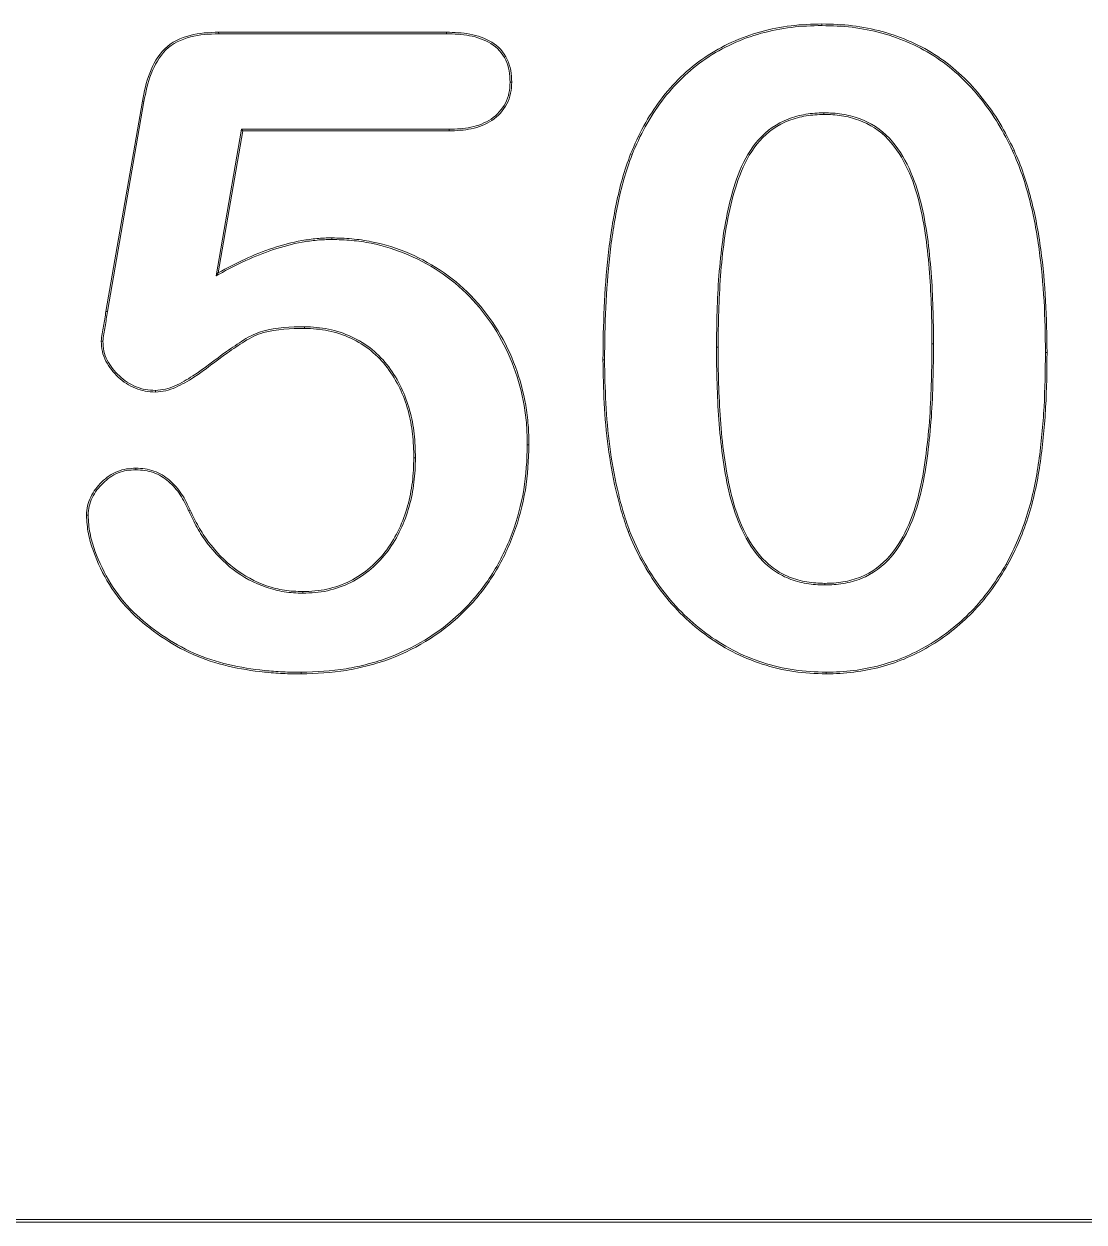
# Model space of a CAD drawing. Header units: millimetres. Extents: x 14 to 415, y 15 to 319.
# Drawn here: x 78.69 to 83.94, y 64.01 to 69.94 of the extents above; entities that cross this region are included whole.
import ezdxf

# ---------------------------------------------------------------- set-up
doc = ezdxf.new("R2010")
doc.units = ezdxf.units.MM
doc.header["$LTSCALE"] = 1.538462
doc.layers.add('Visible (ANSI)', color=7, linetype='Continuous', lineweight=9)
doc.layers.add('Visible Narrow (ANSI)', color=7, linetype='Continuous', lineweight=9)

msp = doc.modelspace()

# ---------------------------------------------------------------- linework, layer by layer
at = {"layer": 'Visible (ANSI)'}
for p, q in [((82.6384, 69.9369), (82.6384, 69.9449)), ((79.6504, 69.9042), (80.7788, 69.9042)), ((79.6506, 69.8961), (79.6504, 69.9042)), ((79.6506, 69.8961), (80.7787, 69.8961)), ((80.7787, 69.8961), (80.7788, 69.9042)), ((81.094, 69.6567), (81.1021, 69.6566)), ((79.0923, 68.5219), (79.2724, 69.5631)), ((79.1003, 68.5206), (79.2803, 69.5616)), ((79.2803, 69.5616), (79.2724, 69.5631)), ((82.6479, 69.505), (82.648, 69.4969)), ((79.764, 69.4235), (79.6377, 68.6977)), ((79.7707, 69.4154), (79.6485, 68.7128)), ((80.7914, 69.4235), (79.764, 69.4235)), ((79.764, 69.4235), (79.7707, 69.4154)), ((80.7915, 69.4154), (79.7707, 69.4154)), ((80.7914, 69.4235), (80.7915, 69.4154)), ((81.6983, 69.2986), (81.6908, 69.3015)), ((83.5826, 69.3172), (83.5899, 69.3206)), ((80.2111, 68.8779), (80.2111, 68.8859)), ((79.6377, 68.6977), (79.6485, 68.7128)), ((80.0763, 68.446), (80.0762, 68.4379)), ((79.0768, 68.3741), (79.0688, 68.3743)), ((79.3372, 68.1303), (79.3373, 68.1222)), ((81.1793, 67.8607), (81.1874, 67.8607)), ((79.2406, 67.7374), (79.2406, 67.7455)), ((80.6252, 67.797), (80.6172, 67.797)), ((79.0036, 67.5125), (78.9956, 67.5125)), ((79.5019, 67.534), (79.5092, 67.5374)), ((81.6856, 67.4346), (81.6781, 67.4317)), ((83.551, 67.2702), (83.5581, 67.2663)), ((82.6524, 67.1672), (82.6524, 67.1752)), ((80.0673, 67.1265), (80.0673, 67.1345)), ((80.059, 66.7353), (80.059, 66.7272)), ((82.6595, 66.7353), (82.6594, 66.7272)), ((63.8796, 64.0252), (97.1104, 64.0252)), ((63.8796, 64.0131), (97.1104, 64.0131))]:
    msp.add_line(p, q, dxfattribs=at)
for points, knots in [([(81.6908, 69.3015), (81.7108, 69.3484), (81.7316, 69.3951), (81.7808, 69.4845), (81.8084, 69.5275), (81.9004, 69.6498), (81.9745, 69.7218), (82.101, 69.8081), (82.1457, 69.8328), (82.2384, 69.8757), (82.2866, 69.8927), (82.385, 69.9199), (82.4351, 69.9298), (82.5364, 69.9422), (82.5874, 69.9441), (82.6384, 69.9449)], [0, 0, 0, 0, 0.000163834, 0.000163834, 0.000327668, 0.000327668, 0.000655335, 0.000655335, 0.000819169, 0.000819169, 0.000983003, 0.000983003, 0.001146837, 0.001146837, 0.001310671, 0.001310671, 0.001310671, 0.001310671]), ([(81.6983, 69.2986), (81.7183, 69.3454), (81.7389, 69.3916), (81.7877, 69.4803), (81.8151, 69.523), (81.9064, 69.6444), (81.9798, 69.7156), (82.1052, 69.8012), (82.1494, 69.8257), (82.2415, 69.8683), (82.289, 69.885), (82.3868, 69.9121), (82.4364, 69.9218), (82.537, 69.9341), (82.5874, 69.936), (82.6384, 69.9369)], [0, 0, 0, 0, 0.000162346, 0.000162346, 0.000324941, 0.000324941, 0.000650132, 0.000650132, 0.000812728, 0.000812728, 0.000975323, 0.000975323, 0.001137919, 0.001137919, 0.001300343, 0.001300343, 0.001300343, 0.001300343]), ([(82.6384, 69.9449), (82.6888, 69.9438), (82.7393, 69.9423), (82.8394, 69.9302), (82.8889, 69.9203), (83.0348, 69.8804), (83.1285, 69.8397), (83.2959, 69.7273), (83.3697, 69.6569), (83.4642, 69.5388), (83.4932, 69.4974), (83.5451, 69.4109), (83.5676, 69.3658), (83.5899, 69.3206)], [0, 0, 0, 0, 0.000162038, 0.000162038, 0.000324075, 0.000324075, 0.000648151, 0.000648151, 0.000972226, 0.000972226, 0.001134264, 0.001134264, 0.001296301, 0.001296301, 0.001296301, 0.001296301]), ([(82.6384, 69.9369), (82.6888, 69.9357), (82.7388, 69.9342), (82.838, 69.9223), (82.8872, 69.9125), (83.032, 69.8729), (83.1249, 69.8324), (83.2905, 69.7211), (83.3638, 69.6513), (83.4577, 69.534), (83.4864, 69.493), (83.5379, 69.4072), (83.5603, 69.3624), (83.5826, 69.3172)], [0, 0, 0, 0, 0.000160675, 0.000160675, 0.000321521, 0.000321521, 0.000643214, 0.000643214, 0.000964907, 0.000964907, 0.001125753, 0.001125753, 0.001286379, 0.001286379, 0.001286379, 0.001286379]), ([(79.2724, 69.5631), (79.2816, 69.6098), (79.2915, 69.6567), (79.3262, 69.7456), (79.3497, 69.7884), (79.4176, 69.8556), (79.4624, 69.8765), (79.5548, 69.9005), (79.6028, 69.9029), (79.6504, 69.9042)], [0, 0, 0, 0, 0.0001527726, 0.0001527726, 0.0003055452, 0.0003055452, 0.0004583178, 0.0004583178, 0.0006110904, 0.0006110904, 0.0006110904, 0.0006110904]), ([(79.2803, 69.5616), (79.2895, 69.6083), (79.2993, 69.6545), (79.3334, 69.7419), (79.3566, 69.7839), (79.4221, 69.8487), (79.4653, 69.869), (79.5559, 69.8925), (79.6029, 69.8948), (79.6506, 69.8961)], [0, 0, 0, 0, 0.0001495807, 0.0001495807, 0.0002992566, 0.0002992566, 0.0004489325, 0.0004489325, 0.0005984915, 0.0005984915, 0.0005984915, 0.0005984915]), ([(80.7787, 69.8961), (80.8174, 69.8952), (80.8556, 69.8938), (80.9302, 69.8797), (80.9668, 69.8676), (81.0307, 69.8286), (81.0565, 69.8004), (81.0801, 69.7494), (81.0858, 69.7313), (81.0924, 69.6948), (81.0932, 69.676), (81.094, 69.6567)], [0, 0, 0, 0, 0.0001205163, 0.0001205163, 0.0002411392, 0.0002411392, 0.0003617621, 0.0003617621, 0.0004220735, 0.0004220735, 0.00048197, 0.00048197, 0.00048197, 0.00048197]), ([(80.7788, 69.9042), (80.8174, 69.9032), (80.8563, 69.9019), (80.9324, 69.8875), (80.9699, 69.8751), (81.036, 69.8347), (81.0632, 69.805), (81.0877, 69.7521), (81.0936, 69.7335), (81.1004, 69.6954), (81.1013, 69.676), (81.1021, 69.6566)], [0, 0, 0, 0, 0.0001239806, 0.0001239806, 0.0002479611, 0.0002479611, 0.0003719417, 0.0003719417, 0.0004339319, 0.0004339319, 0.0004959222, 0.0004959222, 0.0004959222, 0.0004959222]), ([(81.094, 69.6567), (81.093, 69.6383), (81.092, 69.6204), (81.0849, 69.5857), (81.0789, 69.5688), (81.0541, 69.5216), (81.0296, 69.494), (80.9699, 69.4545), (80.9357, 69.4411), (80.8649, 69.4265), (80.8282, 69.4249), (80.7914, 69.4235)], [0, 0, 0, 0, 0.0000574378, 0.0000574378, 0.0001152919, 0.0001152919, 0.0002310002, 0.0002310002, 0.0003467085, 0.0003467085, 0.000462259, 0.000462259, 0.000462259, 0.000462259]), ([(81.1021, 69.6566), (81.1011, 69.6381), (81.1, 69.6196), (81.0926, 69.5834), (81.0864, 69.5657), (81.0605, 69.5165), (81.0351, 69.488), (80.9733, 69.4471), (80.9381, 69.4334), (80.8657, 69.4184), (80.8284, 69.4168), (80.7915, 69.4154)], [0, 0, 0, 0, 0.0000595675, 0.0000595675, 0.000119135, 0.000119135, 0.00023827, 0.00023827, 0.000357405, 0.000357405, 0.00047654, 0.00047654, 0.00047654, 0.00047654]), ([(82.6479, 69.505), (82.6479, 69.505), (82.6478, 69.505), (82.6477, 69.505), (82.6183, 69.504), (82.5882, 69.5029), (82.529, 69.4928), (82.4999, 69.485), (82.4155, 69.4528), (82.3647, 69.4169), (82.2848, 69.3268), (82.2548, 69.2741), (82.2091, 69.1639), (82.1927, 69.1068), (82.1517, 68.9338), (82.1374, 68.8161), (82.1192, 68.5805), (82.1172, 68.4623), (82.1161, 68.3444), (82.1161, 68.3444), (82.1161, 68.3444), (82.1161, 68.3444)], [0, 0, 0, 0, 0.000000236, 0.000000236, 0.000000236, 0.000095879, 0.000095879, 0.000191522, 0.000191522, 0.000382808, 0.000382808, 0.000574094, 0.000574094, 0.00076538, 0.00076538, 0.001147952, 0.001147952, 0.001530524, 0.001530524, 0.001530524, 0.001530569, 0.001530569, 0.001530569, 0.001530569]), ([(82.648, 69.4969), (82.6185, 69.4959), (82.589, 69.4948), (82.5309, 69.4849), (82.5022, 69.4772), (82.4195, 69.4457), (82.3699, 69.4107), (82.2916, 69.3224), (82.262, 69.2704), (82.2168, 69.1615), (82.2005, 69.1046), (82.1597, 68.9326), (82.1454, 68.8151), (82.1273, 68.5801), (82.1252, 68.4622), (82.1242, 68.3443)], [0, 0, 0, 0, 0.000094837, 0.000094837, 0.000189673, 0.000189673, 0.000379346, 0.000379346, 0.000569019, 0.000569019, 0.000758693, 0.000758693, 0.001138039, 0.001138039, 0.001517385, 0.001517385, 0.001517385, 0.001517385]), ([(83.1913, 68.3615), (83.1913, 68.3615), (83.1913, 68.3615), (83.1913, 68.3615), (83.1913, 68.3615), (83.1913, 68.3615), (83.1913, 68.3615), (83.191, 68.479), (83.1882, 68.5963), (83.1704, 68.8309), (83.1563, 68.948), (83.1135, 69.1199), (83.0952, 69.1765), (83.0448, 69.2839), (83.0132, 69.3352), (82.9315, 69.4226), (82.8797, 69.4564), (82.7954, 69.4867), (82.7664, 69.4943), (82.7073, 69.5034), (82.6774, 69.5043), (82.6481, 69.505), (82.6481, 69.505), (82.648, 69.505), (82.6479, 69.505)], [0, 0, 0, 0, 0.000000013, 0.000000013, 0.000000013, 0.000000026, 0.000000026, 0.000000026, 0.000383825, 0.000383825, 0.000767625, 0.000767625, 0.000959525, 0.000959525, 0.001151425, 0.001151425, 0.001343325, 0.001343325, 0.001439275, 0.001439275, 0.001535225, 0.001535225, 0.001535225, 0.001535463, 0.001535463, 0.001535463, 0.001535463]), ([(83.1832, 68.3615), (83.183, 68.4787), (83.1801, 68.5961), (83.1624, 68.8299), (83.1483, 68.9468), (83.1058, 69.1176), (83.0876, 69.1736), (83.0378, 69.2799), (83.0065, 69.3305), (82.9264, 69.4163), (82.8759, 69.4492), (82.7932, 69.479), (82.7646, 69.4864), (82.7067, 69.4953), (82.6773, 69.4963), (82.648, 69.4969)], [0, 0, 0, 0, 0.000380421, 0.000380421, 0.000760842, 0.000760842, 0.000951052, 0.000951052, 0.001141263, 0.001141263, 0.001331473, 0.001331473, 0.001426578, 0.001426578, 0.001521684, 0.001521684, 0.001521684, 0.001521684]), ([(81.554, 68.2826), (81.5549, 68.4547), (81.5604, 68.6272), (81.5892, 68.8839), (81.602, 68.9692), (81.6285, 69.0956), (81.6383, 69.1376), (81.6618, 69.2204), (81.6762, 69.261), (81.6908, 69.3015)], [0, 0, 0, 0, 0.000560317, 0.000560317, 0.000840476, 0.000840476, 0.000980555, 0.000980555, 0.001120634, 0.001120634, 0.001120634, 0.001120634]), ([(81.562, 68.2826), (81.563, 68.4546), (81.5685, 68.6267), (81.5971, 68.8828), (81.6099, 68.9678), (81.6363, 69.0938), (81.6461, 69.1356), (81.6695, 69.2179), (81.6838, 69.2581), (81.6983, 69.2986)], [0, 0, 0, 0, 0.000558769, 0.000558769, 0.000838183, 0.000838183, 0.00097789, 0.00097789, 0.001117343, 0.001117343, 0.001117343, 0.001117343]), ([(83.5826, 69.3172), (83.5994, 69.2781), (83.6159, 69.2393), (83.6434, 69.1593), (83.6552, 69.1185), (83.6876, 68.9954), (83.7029, 68.9118), (83.7259, 68.7435), (83.7335, 68.6587), (83.7434, 68.489), (83.7446, 68.4041), (83.7454, 68.3189)], [0, 0, 0, 0, 0.000137585, 0.000137585, 0.000275393, 0.000275393, 0.000551011, 0.000551011, 0.000826628, 0.000826628, 0.001102171, 0.001102171, 0.001102171, 0.001102171]), ([(83.5899, 69.3206), (83.6067, 69.2815), (83.6234, 69.2423), (83.6511, 69.1617), (83.6629, 69.1207), (83.6955, 68.9971), (83.7108, 68.9131), (83.734, 68.7443), (83.7415, 68.6594), (83.7514, 68.4893), (83.7527, 68.4041), (83.7534, 68.3189)], [0, 0, 0, 0, 0.000138247, 0.000138247, 0.000276495, 0.000276495, 0.00055299, 0.00055299, 0.000829485, 0.000829485, 0.00110598, 0.00110598, 0.00110598, 0.00110598]), ([(79.6377, 68.6977), (79.6426, 68.7004), (79.6475, 68.7031), (79.6524, 68.7058), (79.739, 68.7536), (79.8279, 68.7972), (79.9685, 68.8431), (80.016, 68.8559), (80.0888, 68.8687), (80.1132, 68.8723), (80.1619, 68.8768), (80.1863, 68.8774), (80.2111, 68.8779)], [0, 0, 0, 0, 0.0000180918, 0.0000180918, 0.0000180918, 0.0003375475, 0.0003375475, 0.0004972753, 0.0004972753, 0.0005771392, 0.0005771392, 0.0006567836, 0.0006567836, 0.0006567836, 0.0006567836]), ([(79.6485, 68.7128), (79.7353, 68.7607), (79.8248, 68.8047), (79.9663, 68.8508), (80.0143, 68.8637), (80.0876, 68.8767), (80.1121, 68.8803), (80.1615, 68.8849), (80.1863, 68.8854), (80.2111, 68.8859)], [0, 0, 0, 0, 0.0003214742, 0.0003214742, 0.0004822112, 0.0004822112, 0.0005625798, 0.0005625798, 0.0006429483, 0.0006429483, 0.0006429483, 0.0006429483]), ([(80.2111, 68.8859), (80.244, 68.885), (80.2769, 68.884), (80.3424, 68.8782), (80.3751, 68.8734), (80.4719, 68.8541), (80.535, 68.8344), (80.7163, 68.756), (80.8269, 68.6795), (81.0051, 68.4858), (81.0743, 68.371), (81.1428, 68.1858), (81.16, 68.122), (81.1771, 68.0248), (81.1812, 67.9921), (81.1859, 67.9265), (81.1867, 67.8936), (81.1874, 67.8607)], [0, 0, 0, 0, 0.000105941, 0.000105941, 0.000211881, 0.000211881, 0.000423763, 0.000423763, 0.000847526, 0.000847526, 0.001271289, 0.001271289, 0.00148317, 0.00148317, 0.001589111, 0.001589111, 0.001695052, 0.001695052, 0.001695052, 0.001695052]), ([(80.2111, 68.8779), (80.2439, 68.8769), (80.2766, 68.8759), (80.3414, 68.8702), (80.3737, 68.8654), (80.4698, 68.8463), (80.5323, 68.8268), (80.7121, 68.749), (80.8217, 68.6732), (80.9985, 68.4812), (81.0671, 68.3672), (81.1351, 68.1835), (81.1522, 68.1202), (81.1691, 68.0236), (81.1732, 67.9912), (81.1779, 67.9262), (81.1786, 67.8935), (81.1793, 67.8607)], [0, 0, 0, 0, 0.000104903, 0.000104903, 0.000210023, 0.000210023, 0.000420265, 0.000420265, 0.000840747, 0.000840747, 0.00126123, 0.00126123, 0.001471472, 0.001471472, 0.001576592, 0.001576592, 0.001681495, 0.001681495, 0.001681495, 0.001681495]), ([(79.0688, 68.3743), (79.0709, 68.3991), (79.0757, 68.4236), (79.0841, 68.4727), (79.0882, 68.4973), (79.0923, 68.5219)], [0, 0, 0, 0, 0.0000809725, 0.0000809725, 0.000161945, 0.000161945, 0.000161945, 0.000161945]), ([(79.0768, 68.3741), (79.079, 68.3981), (79.0836, 68.4224), (79.092, 68.4714), (79.0961, 68.496), (79.1003, 68.5206)], [0, 0, 0, 0, 0.0000799811, 0.0000799811, 0.0001605906, 0.0001605906, 0.0001605906, 0.0001605906]), ([(80.0763, 68.446), (80.0763, 68.446), (80.0762, 68.446), (80.0761, 68.446), (80.0075, 68.4454), (79.9377, 68.4429), (79.8361, 68.4152), (79.8039, 68.3989), (79.7456, 68.3616), (79.717, 68.3428), (79.6329, 68.2828), (79.5792, 68.2397), (79.4941, 68.1837), (79.4646, 68.1668), (79.4182, 68.1463), (79.4025, 68.1406), (79.3707, 68.1334), (79.3541, 68.1319), (79.3372, 68.1303)], [0, 0, 0, 0, 0.0000001914, 0.0000001914, 0.0000001914, 0.0002255975, 0.0002255975, 0.0003383006, 0.0003383006, 0.0004510037, 0.0004510037, 0.0006764098, 0.0006764098, 0.0007891129, 0.0007891129, 0.0008454645, 0.0008454645, 0.0009011558, 0.0009011558, 0.0009011558, 0.0009011558]), ([(80.0762, 68.4379), (80.008, 68.4373), (79.9382, 68.4347), (79.839, 68.4076), (79.808, 68.392), (79.7502, 68.3549), (79.7216, 68.3361), (79.6378, 68.2764), (79.5842, 68.2333), (79.4983, 68.1768), (79.4685, 68.1597), (79.4212, 68.1388), (79.405, 68.1329), (79.3716, 68.1254), (79.3545, 68.1238), (79.3373, 68.1222)], [0, 0, 0, 0, 0.0002253363, 0.0002253363, 0.0003380044, 0.0003380044, 0.0004506726, 0.0004506726, 0.0006760088, 0.0006760088, 0.000788677, 0.000788677, 0.000845011, 0.000845011, 0.0009013451, 0.0009013451, 0.0009013451, 0.0009013451]), ([(80.6172, 67.797), (80.6163, 67.8364), (80.6153, 67.8757), (80.6062, 67.9538), (80.5988, 67.9925), (80.5679, 68.1064), (80.5339, 68.1789), (80.4628, 68.2731), (80.4357, 68.3021), (80.3747, 68.3517), (80.3407, 68.3722), (80.2693, 68.4051), (80.2319, 68.4182), (80.1549, 68.4344), (80.1155, 68.4365), (80.0762, 68.4379)], [0, 0, 0, 0, 0.000126714, 0.000126714, 0.000253428, 0.000253428, 0.000506857, 0.000506857, 0.000633571, 0.000633571, 0.000760285, 0.000760285, 0.000886999, 0.000886999, 0.001013713, 0.001013713, 0.001013713, 0.001013713]), ([(80.6252, 67.797), (80.6252, 67.7971), (80.6252, 67.7971), (80.6252, 67.7972), (80.6244, 67.8365), (80.6234, 67.8762), (80.6142, 67.9551), (80.6067, 67.9942), (80.5754, 68.1094), (80.541, 68.1829), (80.4689, 68.2784), (80.4414, 68.3078), (80.3792, 68.3584), (80.3446, 68.3792), (80.2721, 68.4127), (80.2343, 68.426), (80.1559, 68.4425), (80.1157, 68.4446), (80.0765, 68.446), (80.0764, 68.446), (80.0764, 68.446), (80.0763, 68.446)], [0, 0, 0, 0, 0.000000217, 0.000000217, 0.000000217, 0.000128615, 0.000128615, 0.000257013, 0.000257013, 0.000513808, 0.000513808, 0.000642206, 0.000642206, 0.000770604, 0.000770604, 0.000899002, 0.000899002, 0.001027399, 0.001027399, 0.001027399, 0.00102759, 0.00102759, 0.00102759, 0.00102759]), ([(79.3373, 68.1222), (79.3204, 68.1232), (79.3035, 68.1242), (79.2702, 68.13), (79.2539, 68.1349), (79.2068, 68.1541), (79.1782, 68.1732), (79.1286, 68.2193), (79.1069, 68.2459), (79.084, 68.2913), (79.078, 68.3074), (79.0708, 68.3404), (79.0698, 68.3573), (79.0688, 68.3743)], [0, 0, 0, 0, 0.0000546954, 0.0000546954, 0.0001093908, 0.0001093908, 0.0002187816, 0.0002187816, 0.0003281724, 0.0003281724, 0.0003828678, 0.0003828678, 0.0004375632, 0.0004375632, 0.0004375632, 0.0004375632]), ([(79.3372, 68.1303), (79.3205, 68.1313), (79.3041, 68.1323), (79.2722, 68.1379), (79.2564, 68.1426), (79.2108, 68.1611), (79.1831, 68.1796), (79.1347, 68.2246), (79.1136, 68.2506), (79.0915, 68.2944), (79.0857, 68.3098), (79.0789, 68.3412), (79.0778, 68.3574), (79.0768, 68.3741)], [0, 0, 0, 0, 0.0000524261, 0.0000524261, 0.0001054836, 0.0001054836, 0.0002115988, 0.0002115988, 0.000317714, 0.000317714, 0.0003707716, 0.0003707716, 0.0004232112, 0.0004232112, 0.0004232112, 0.0004232112]), ([(82.1161, 68.3444), (82.1161, 68.3444), (82.1161, 68.3443), (82.1161, 68.3443), (82.1164, 68.2249), (82.1192, 68.1056), (82.1322, 67.9266), (82.1378, 67.8671), (82.1542, 67.7485), (82.1639, 67.6894), (82.1915, 67.5726), (82.209, 67.5148), (82.2577, 67.4044), (82.2877, 67.3512), (82.3476, 67.2823), (82.3697, 67.2614), (82.4191, 67.2251), (82.4461, 67.2107), (82.5026, 67.1877), (82.5321, 67.18), (82.5918, 67.1693), (82.6225, 67.1677), (82.6523, 67.1672), (82.6523, 67.1672), (82.6524, 67.1672), (82.6524, 67.1672)], [0, 0, 0, 0, 0.000000045, 0.000000045, 0.000000045, 0.000390408, 0.000390408, 0.000585589, 0.000585589, 0.00078077, 0.00078077, 0.000975951, 0.000975951, 0.001171132, 0.001171132, 0.001268722, 0.001268722, 0.001366313, 0.001366313, 0.001463904, 0.001463904, 0.001561494, 0.001561494, 0.001561494, 0.001561652, 0.001561652, 0.001561652, 0.001561652]), ([(82.1242, 68.3443), (82.1244, 68.2251), (82.1273, 68.1058), (82.1402, 67.9274), (82.1458, 67.868), (82.1621, 67.7498), (82.1718, 67.6909), (82.1993, 67.5748), (82.2167, 67.5174), (82.2648, 67.4083), (82.2946, 67.3555), (82.3533, 67.2881), (82.3752, 67.2674), (82.4232, 67.2321), (82.4498, 67.2179), (82.505, 67.1954), (82.534, 67.1878), (82.5928, 67.1773), (82.6226, 67.1758), (82.6524, 67.1752)], [0, 0, 0, 0, 0.000387017, 0.000387017, 0.000580526, 0.000580526, 0.000774034, 0.000774034, 0.000967543, 0.000967543, 0.001161052, 0.001161052, 0.001257806, 0.001257806, 0.00135456, 0.00135456, 0.001451315, 0.001451315, 0.001548069, 0.001548069, 0.001548069, 0.001548069]), ([(82.6524, 67.1752), (82.6826, 67.1758), (82.713, 67.177), (82.7725, 67.1875), (82.8018, 67.1956), (82.8863, 67.2288), (82.9359, 67.2664), (83.0145, 67.3584), (83.0446, 67.4118), (83.0927, 67.5228), (83.1106, 67.5809), (83.1374, 67.6988), (83.1467, 67.7586), (83.1621, 67.8786), (83.168, 67.9387), (83.1766, 68.0593), (83.1786, 68.1198), (83.1823, 68.2406), (83.1831, 68.3011), (83.1832, 68.3615)], [0, 0, 0, 0, 0.000097716, 0.000097716, 0.000195432, 0.000195432, 0.000390864, 0.000390864, 0.000586296, 0.000586296, 0.000781729, 0.000781729, 0.000977161, 0.000977161, 0.001172593, 0.001172593, 0.001368025, 0.001368025, 0.001563457, 0.001563457, 0.001563457, 0.001563457]), ([(82.6524, 67.1672), (82.6525, 67.1672), (82.6525, 67.1672), (82.6526, 67.1672), (82.6827, 67.1677), (82.7138, 67.1689), (82.7745, 67.1796), (82.8042, 67.1879), (82.8905, 67.2218), (82.9414, 67.2604), (83.0213, 67.354), (83.0517, 67.4081), (83.1003, 67.5202), (83.1184, 67.5787), (83.1454, 67.6974), (83.1547, 67.7574), (83.1701, 67.8777), (83.176, 67.938), (83.1847, 68.0589), (83.1866, 68.1195), (83.1904, 68.2404), (83.1912, 68.3011), (83.1913, 68.3615)], [0, 0, 0, 0, 0.000000158, 0.000000158, 0.000000158, 0.000098707, 0.000098707, 0.000197257, 0.000197257, 0.000394356, 0.000394356, 0.000591456, 0.000591456, 0.000788555, 0.000788555, 0.000985654, 0.000985654, 0.001182754, 0.001182754, 0.001379853, 0.001379853, 0.001576953, 0.001576953, 0.001576953, 0.001576953]), ([(81.6781, 67.4317), (81.6663, 67.4658), (81.6546, 67.4998), (81.6345, 67.5689), (81.6258, 67.6039), (81.6014, 67.7092), (81.5892, 67.7802), (81.5608, 67.9944), (81.5551, 68.1387), (81.554, 68.2826)], [0, 0, 0, 0, 0.0001168705, 0.0001168705, 0.000233741, 0.000233741, 0.0004674821, 0.0004674821, 0.0009349642, 0.0009349642, 0.0009349642, 0.0009349642]), ([(81.6856, 67.4346), (81.6739, 67.4686), (81.6622, 67.5024), (81.6423, 67.571), (81.6336, 67.6059), (81.6093, 67.7108), (81.5971, 67.7815), (81.5688, 67.995), (81.5632, 68.1388), (81.562, 68.2826)], [0, 0, 0, 0, 0.0001162284, 0.0001162284, 0.0002327428, 0.0002327428, 0.0004657715, 0.0004657715, 0.0009317706, 0.0009317706, 0.0009317706, 0.0009317706]), ([(83.7454, 68.3189), (83.7446, 68.2287), (83.7436, 68.1387), (83.7336, 67.9591), (83.7252, 67.8694), (83.7, 67.6914), (83.6826, 67.6031), (83.6421, 67.4747), (83.627, 67.4324), (83.592, 67.3501), (83.5716, 67.3103), (83.551, 67.2702)], [0, 0, 0, 0, 0.000293078, 0.000293078, 0.00058623, 0.00058623, 0.000879383, 0.000879383, 0.001025959, 0.001025959, 0.001172204, 0.001172204, 0.001172204, 0.001172204]), ([(83.7534, 68.3189), (83.7527, 68.2287), (83.7516, 68.1385), (83.7416, 67.9584), (83.7332, 67.8685), (83.7079, 67.6899), (83.6904, 67.6012), (83.6497, 67.4721), (83.6345, 67.4295), (83.5993, 67.3465), (83.5787, 67.3064), (83.5581, 67.2663)], [0, 0, 0, 0, 0.000294183, 0.000294183, 0.000588365, 0.000588365, 0.000882548, 0.000882548, 0.00102964, 0.00102964, 0.001176731, 0.001176731, 0.001176731, 0.001176731]), ([(81.1874, 67.8607), (81.1852, 67.7858), (81.1821, 67.7109), (81.1568, 67.5633), (81.1376, 67.4906), (81.0854, 67.3503), (81.0525, 67.2825), (80.9732, 67.1557), (80.9262, 67.0968), (80.7682, 66.9374), (80.6393, 66.8547), (80.4642, 66.7887), (80.4284, 66.7778), (80.356, 66.7588), (80.3196, 66.7503), (80.2088, 66.7326), (80.1338, 66.7286), (80.059, 66.7272)], [0, 0, 0, 0, 0.00024005, 0.00024005, 0.000480101, 0.000480101, 0.000720151, 0.000720151, 0.000960201, 0.000960201, 0.001440302, 0.001440302, 0.001560327, 0.001560327, 0.001680352, 0.001680352, 0.001920403, 0.001920403, 0.001920403, 0.001920403]), ([(81.1793, 67.8607), (81.1772, 67.7858), (81.174, 67.7117), (81.1489, 67.5652), (81.1299, 67.4929), (81.078, 67.3536), (81.0454, 67.2863), (80.9667, 67.1605), (80.9201, 67.1021), (80.7633, 66.9439), (80.6354, 66.8619), (80.4617, 66.7964), (80.4262, 66.7855), (80.3542, 66.7666), (80.318, 66.7582), (80.2081, 66.7406), (80.1335, 66.7366), (80.059, 66.7353)], [0, 0, 0, 0, 0.000238197, 0.000238197, 0.000476611, 0.000476611, 0.000715025, 0.000715025, 0.000953439, 0.000953439, 0.001430268, 0.001430268, 0.001549475, 0.001549475, 0.001668682, 0.001668682, 0.001906989, 0.001906989, 0.001906989, 0.001906989]), ([(78.9956, 67.5125), (78.9966, 67.5281), (78.9976, 67.5437), (79.0045, 67.574), (79.01, 67.5888), (79.0305, 67.6307), (79.0498, 67.6557), (79.0942, 67.6994), (79.1202, 67.7176), (79.1636, 67.735), (79.1787, 67.7392), (79.2094, 67.744), (79.225, 67.7448), (79.2406, 67.7455)], [0, 0, 0, 0, 0.0000499619, 0.0000499619, 0.0000999237, 0.0000999237, 0.0001998475, 0.0001998475, 0.0002997712, 0.0002997712, 0.0003497331, 0.0003497331, 0.000399695, 0.000399695, 0.000399695, 0.000399695]), ([(79.2406, 67.7455), (79.2707, 67.7443), (79.3013, 67.7415), (79.3581, 67.7209), (79.3844, 67.705), (79.4306, 67.666), (79.4503, 67.6427), (79.4837, 67.5923), (79.4967, 67.5649), (79.5092, 67.5374)], [0, 0, 0, 0, 0.0000971909, 0.0000971909, 0.0001943819, 0.0001943819, 0.0002915728, 0.0002915728, 0.0003887638, 0.0003887638, 0.0003887638, 0.0003887638]), ([(80.0673, 67.1345), (80.1076, 67.1357), (80.1478, 67.1379), (80.2263, 67.1557), (80.2648, 67.1686), (80.3368, 67.2045), (80.3702, 67.2276), (80.4312, 67.28), (80.4593, 67.3092), (80.5305, 67.4066), (80.5649, 67.4809), (80.5971, 67.5972), (80.6048, 67.6368), (80.6148, 67.7166), (80.6161, 67.7568), (80.6172, 67.797)], [0, 0, 0, 0, 0.000130025, 0.000130025, 0.000260051, 0.000260051, 0.000390076, 0.000390076, 0.000520102, 0.000520102, 0.000780153, 0.000780153, 0.000910178, 0.000910178, 0.001040204, 0.001040204, 0.001040204, 0.001040204]), ([(80.0673, 67.1265), (80.0674, 67.1265), (80.0674, 67.1265), (80.0675, 67.1265), (80.1077, 67.1276), (80.149, 67.1298), (80.2288, 67.148), (80.2677, 67.161), (80.3411, 67.1976), (80.375, 67.2211), (80.4369, 67.2743), (80.4654, 67.3039), (80.5378, 67.4029), (80.5725, 67.4779), (80.6049, 67.5955), (80.6127, 67.6354), (80.6228, 67.716), (80.6241, 67.7567), (80.6252, 67.7968), (80.6252, 67.7969), (80.6252, 67.7969), (80.6252, 67.797)], [0, 0, 0, 0, 0.000000289, 0.000000289, 0.000000289, 0.000131933, 0.000131933, 0.000263577, 0.000263577, 0.000395221, 0.000395221, 0.000526865, 0.000526865, 0.000790154, 0.000790154, 0.000921798, 0.000921798, 0.001053442, 0.001053442, 0.001053442, 0.00105366, 0.00105366, 0.00105366, 0.00105366]), ([(79.0036, 67.5125), (79.0047, 67.528), (79.0057, 67.5428), (79.0122, 67.5715), (79.0174, 67.5857), (79.0373, 67.6262), (79.056, 67.6505), (79.0993, 67.6931), (79.1243, 67.7106), (79.1661, 67.7273), (79.1806, 67.7314), (79.21, 67.736), (79.2252, 67.7367), (79.2406, 67.7374)], [0, 0, 0, 0, 0.0000477952, 0.0000477952, 0.0000961092, 0.0000961092, 0.0001927372, 0.0001927372, 0.0002893651, 0.0002893651, 0.0003376791, 0.0003376791, 0.0003856342, 0.0003856342, 0.0003856342, 0.0003856342]), ([(79.2406, 67.7374), (79.2706, 67.7362), (79.2997, 67.7335), (79.3544, 67.7137), (79.3799, 67.6982), (79.4247, 67.6604), (79.444, 67.6377), (79.4767, 67.5884), (79.4893, 67.5616), (79.5018, 67.534), (79.5018, 67.534), (79.5018, 67.534), (79.5019, 67.534)], [0, 0, 0, 0, 0.0000942922, 0.0000942922, 0.0001889467, 0.0001889467, 0.0002836013, 0.0002836013, 0.0003782559, 0.0003782559, 0.0003782559, 0.0003783458, 0.0003783458, 0.0003783458, 0.0003783458]), ([(80.059, 66.7272), (80.0286, 66.7274), (79.9982, 66.7276), (79.9374, 66.7303), (79.907, 66.7329), (79.8162, 66.7422), (79.756, 66.7518), (79.6376, 66.7802), (79.5793, 66.7985), (79.468, 66.8477), (79.415, 66.8782), (79.3145, 66.9469), (79.2664, 66.9847), (79.1792, 67.0698), (79.1407, 67.1175), (79.0772, 67.2215), (79.051, 67.2768), (79.02, 67.3627), (79.0112, 67.392), (78.9994, 67.4517), (78.9974, 67.4821), (78.9956, 67.5125)], [0, 0, 0, 0, 0.000098461, 0.000098461, 0.000196921, 0.000196921, 0.000393842, 0.000393842, 0.000590763, 0.000590763, 0.000787685, 0.000787685, 0.000984606, 0.000984606, 0.001181527, 0.001181527, 0.001378448, 0.001378448, 0.001476909, 0.001476909, 0.001575369, 0.001575369, 0.001575369, 0.001575369]), ([(80.059, 66.7353), (80.0286, 66.7355), (79.9983, 66.7357), (79.9379, 66.7384), (79.9078, 66.741), (79.8172, 66.7502), (79.7576, 66.7597), (79.6398, 66.7879), (79.5821, 66.8061), (79.4717, 66.8549), (79.4192, 66.8851), (79.3193, 66.9533), (79.2717, 66.9909), (79.1853, 67.0751), (79.1473, 67.1223), (79.0844, 67.2252), (79.0584, 67.2801), (79.0277, 67.3651), (79.019, 67.3941), (79.0075, 67.4526), (79.0055, 67.4822), (79.0036, 67.5125)], [0, 0, 0, 0, 0.000097545, 0.000097545, 0.000195198, 0.000195198, 0.000390503, 0.000390503, 0.000585809, 0.000585809, 0.000781114, 0.000781114, 0.000976419, 0.000976419, 0.001171725, 0.001171725, 0.00136703, 0.00136703, 0.001464683, 0.001464683, 0.001561798, 0.001561798, 0.001561798, 0.001561798]), ([(79.5019, 67.534), (79.5019, 67.5339), (79.5019, 67.5339), (79.5019, 67.5339), (79.5151, 67.5064), (79.5283, 67.4788), (79.5585, 67.4253), (79.5757, 67.3996), (79.6314, 67.326), (79.6741, 67.2809), (79.7719, 67.2059), (79.8269, 67.1759), (79.9146, 67.1462), (79.9445, 67.1381), (80.0057, 67.1287), (80.0366, 67.1276), (80.067, 67.1265), (80.0671, 67.1265), (80.0672, 67.1265), (80.0673, 67.1265)], [0, 0, 0, 0, 0.0000000937, 0.0000000937, 0.0000000937, 0.0000992995, 0.0000992995, 0.0001985052, 0.0001985052, 0.0003969167, 0.0003969167, 0.0005953281, 0.0005953281, 0.0006945338, 0.0006945338, 0.0007937396, 0.0007937396, 0.0007937396, 0.0007940264, 0.0007940264, 0.0007940264, 0.0007940264]), ([(79.5092, 67.5374), (79.5223, 67.5099), (79.5355, 67.4824), (79.5654, 67.4296), (79.5823, 67.4042), (79.6374, 67.3314), (79.6796, 67.2869), (79.7762, 67.2128), (79.8302, 67.1833), (79.9168, 67.154), (79.9464, 67.146), (80.0064, 67.1367), (80.0368, 67.1356), (80.0673, 67.1345)], [0, 0, 0, 0, 0.0000980032, 0.0000980032, 0.0001960063, 0.0001960063, 0.0003920126, 0.0003920126, 0.000588019, 0.000588019, 0.0006860221, 0.0006860221, 0.0007840253, 0.0007840253, 0.0007840253, 0.0007840253]), ([(82.6594, 66.7272), (82.6059, 66.7286), (82.5522, 66.7309), (82.446, 66.7464), (82.3937, 66.7592), (82.2918, 66.7925), (82.2418, 66.8126), (82.1468, 66.8622), (82.1013, 66.891), (81.9721, 66.9868), (81.896, 67.064), (81.8005, 67.1935), (81.7719, 67.239), (81.7206, 67.3332), (81.6989, 67.3823), (81.6781, 67.4317)], [0, 0, 0, 0, 0.000173116, 0.000173116, 0.000346232, 0.000346232, 0.000519348, 0.000519348, 0.000692464, 0.000692464, 0.001038696, 0.001038696, 0.001211812, 0.001211812, 0.001384928, 0.001384928, 0.001384928, 0.001384928]), ([(82.6595, 66.7353), (82.606, 66.7367), (82.5528, 66.739), (82.4476, 66.7543), (82.3959, 66.767), (82.2946, 66.8001), (82.2451, 66.8199), (82.151, 66.8691), (82.1058, 66.8978), (81.9775, 66.9928), (81.902, 67.0694), (81.8072, 67.198), (81.7788, 67.2432), (81.7278, 67.3367), (81.7064, 67.3853), (81.6856, 67.4346)], [0, 0, 0, 0, 0.000171723, 0.000171723, 0.000343603, 0.000343603, 0.000515482, 0.000515482, 0.000687361, 0.000687361, 0.001031119, 0.001031119, 0.001202999, 0.001202999, 0.001374595, 0.001374595, 0.001374595, 0.001374595]), ([(83.551, 67.2702), (83.527, 67.2312), (83.5032, 67.1923), (83.4505, 67.1183), (83.4215, 67.083), (83.328, 66.9834), (83.2568, 66.9254), (83.1016, 66.83), (83.0173, 66.7936), (82.8856, 66.7581), (82.8408, 66.7498), (82.7504, 66.7378), (82.7054, 66.7357), (82.6595, 66.7353)], [0, 0, 0, 0, 0.00014594, 0.00014594, 0.000292206, 0.000292206, 0.000584737, 0.000584737, 0.000877268, 0.000877268, 0.001023534, 0.001023534, 0.001169645, 0.001169645, 0.001169645, 0.001169645]), ([(83.5581, 67.2663), (83.534, 67.2271), (83.51, 67.188), (83.4569, 67.1133), (83.4276, 67.0778), (83.3334, 66.9773), (83.2616, 66.9189), (83.1052, 66.8228), (83.0202, 66.786), (82.8873, 66.7502), (82.8421, 66.7419), (82.7512, 66.7298), (82.7053, 66.7277), (82.6594, 66.7272)], [0, 0, 0, 0, 0.000147346, 0.000147346, 0.000294692, 0.000294692, 0.000589383, 0.000589383, 0.000884075, 0.000884075, 0.00103142, 0.00103142, 0.001178766, 0.001178766, 0.001178766, 0.001178766])]:
    msp.add_open_spline(points, degree=3, knots=knots, dxfattribs=at)
at = {"layer": 'Visible Narrow (ANSI)'}
for p, q in [((79.1003, 68.5206), (79.0923, 68.5219)), ((82.1161, 68.3444), (82.1242, 68.3443)), ((83.1913, 68.3615), (83.1832, 68.3615)), ((81.562, 68.2826), (81.554, 68.2826)), ((83.7454, 68.3189), (83.7534, 68.3189))]:
    msp.add_line(p, q, dxfattribs=at)

doc.saveas('drawing.dxf')
